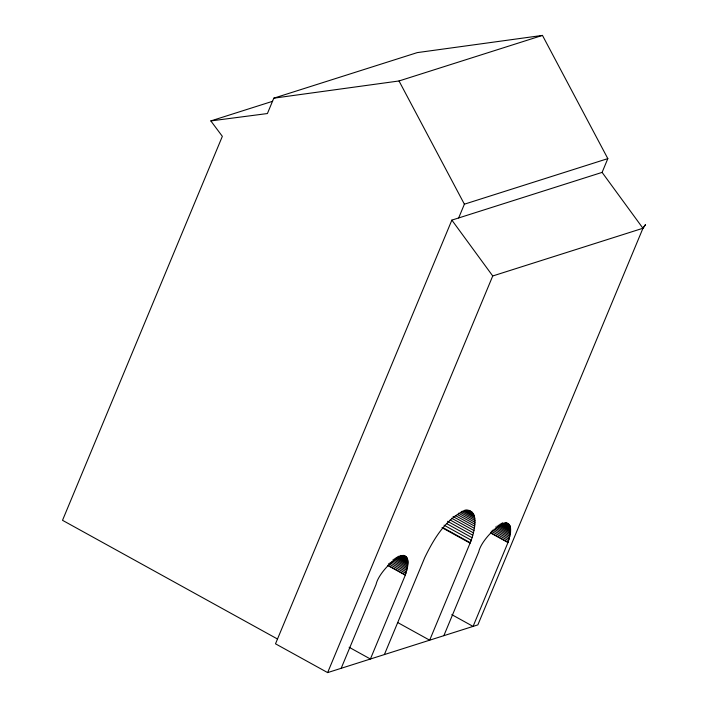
<?xml version="1.0" encoding="UTF-8"?>
<svg xmlns="http://www.w3.org/2000/svg" width="708" height="708" viewBox="0 0 708 708"><rect width="100%" height="100%" fill="white"/><g stroke="black" fill="none" stroke-linecap="round" stroke-linejoin="round"><path stroke-width="1.06" d="M349.115 647.262L370.399 659.015L405.303 575.161C417.924 534.85 379.417 568.046 376.081 584.445L341.176 668.299M451.793 614.641L473.077 626.394L507.981 542.54C520.601 502.229 482.095 535.425 478.758 551.824L443.854 635.678M397.737 622.553L429.668 640.191L470.068 543.142C473.953 534.478 481.829 505.025 462.333 511.557C444.35 521.088 433.393 539.823 424.765 557.568L384.382 654.573M444.058 525.177L471.147 540.133L470.068 543.142L442.004 527.646M327.636 672.6L492.733 275.97L642.935 228.259L645.484 224.657L642.97 228.241L477.865 624.872L327.636 672.6L275.5 643.811L451.863 220.117L602.101 172.389L607.827 158.619L542.461 35.4L417.242 52.613L273.801 98.173L267.403 113.546L210.834 120.918L222.347 136.343L62.516 520.309L277.447 638.988M458.66 217.958L464.386 204.187L607.827 158.619M642.935 228.259L602.101 172.389M210.834 120.918L272.607 101.297M273.801 98.173L399.02 80.969L542.461 35.4M506.53 522.823L508.459 523.893M506.078 522.743L508.981 524.345M505.565 522.761L509.441 524.894M504.99 522.867L509.831 525.531M504.353 523.062L510.158 526.265M502.671 522.814L510.415 527.088M501.892 523.177L510.601 527.991M501.043 523.628L510.716 528.973M500.114 524.159L510.76 530.035M499.122 524.761L510.734 531.168M498.06 525.425L510.645 532.372M468.873 510.3L471.776 511.902M467.714 510.017L472.555 512.68M496.928 526.159L510.477 533.637M466.457 509.884L473.227 513.619M465.085 509.902L473.794 514.707M495.724 526.947L510.238 534.956M464.572 510.61L474.254 515.946M495.423 528.327L509.937 536.337M462.988 510.919L474.599 517.336M494.087 529.212L509.565 537.761M461.297 511.371L474.838 518.858M492.68 530.15L509.132 539.231M460.457 512.495L474.971 520.504M458.536 513.203L474.98 522.292M491.21 531.115L508.627 540.735M490.644 532.655L508.061 542.266M457.465 514.574L474.882 524.185M490.564 532.929L507.981 542.54M455.324 515.513L474.679 526.194M453.067 516.557L474.36 528.31M451.669 518.238L473.926 530.522M450.164 519.999L473.387 532.823M447.589 521.3L472.749 535.195M446.837 523.743L471.997 537.638M443.111 527.726L470.2 542.682M403.852 555.444L405.79 556.506M403.401 555.364L406.304 556.966M402.896 555.373L406.764 557.515M402.321 555.479L407.153 558.152M401.675 555.674L407.481 558.886M399.993 555.426L407.737 559.701M400.179 556.329L407.923 560.603M398.365 556.249L408.038 561.586M397.445 556.771L408.091 562.648M396.453 557.373L408.065 563.789M395.391 558.046L407.967 564.984M394.259 558.771L407.799 566.25M393.055 559.559L407.569 567.577M392.745 560.94L407.259 568.958M391.409 561.833L406.888 570.383M390.002 562.763L406.454 571.852M388.533 563.736L405.95 573.356M387.975 565.267L405.392 574.887M387.887 565.542L405.303 575.161M451.863 220.117L492.733 275.97M399.02 80.969L464.386 204.187"/></g></svg>
